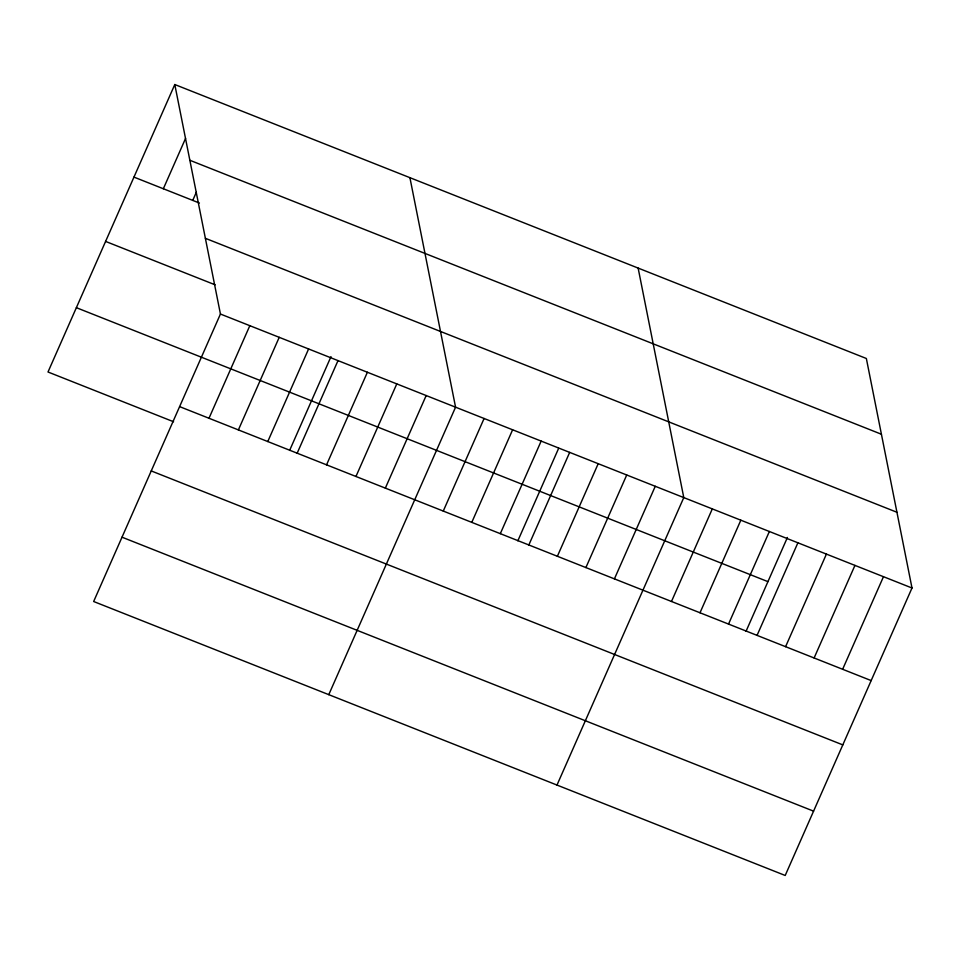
<?xml version="1.0" encoding="UTF-8"?>
<svg xmlns="http://www.w3.org/2000/svg" width="960" height="960" viewBox="0 0 960 960"><rect width="100%" height="100%" fill="white"/><g stroke="black" fill="none" stroke-linecap="round" stroke-linejoin="round"><path stroke-width="1.44" d="M174.792 84.528L220.44 314.04L93.648 601.512L785.208 875.472L912 588L866.352 358.488L174.792 84.528L48 372L173.58 421.752M163.344 188.748L185.568 138.384M192.744 200.388L196.344 192.228M208.992 418.26L249.828 325.68M238.392 429.9L279.216 337.332M267.78 441.54L308.604 348.972M289.632 450.408L330.984 356.652M297.168 453.192L338.004 360.612M326.556 464.832L367.392 372.264M355.956 476.472L396.78 383.904M385.344 488.124L426.18 395.544M328.776 694.656L455.568 407.184L409.92 177.684M443.268 511.068L484.092 418.488M471.792 522.36L512.616 429.792M500.316 533.664L541.152 441.096M517.848 540.816L558.624 448.356M528.84 544.968L569.676 452.388M557.376 556.272L598.2 463.692M585.9 567.564L626.724 474.996M614.424 578.868L655.26 486.3M556.992 785.064L683.784 497.592L638.136 268.08M671.484 601.476L712.308 508.896M700.008 612.768L740.832 520.2M728.532 624.072L769.368 531.492M746.064 631.224L787.416 537.468M757.056 635.376L797.892 542.796M785.592 646.668L826.416 554.1M814.116 657.972L854.94 565.404M842.64 669.276L883.476 576.696M189.852 160.272L881.412 434.232M133.956 177.108L199.416 203.04M205.368 238.308L896.94 512.268M105.588 241.416L215.136 284.82M220.44 314.04L912 588M76.368 307.68L767.928 581.64M179.604 406.62L871.164 680.58M151.236 470.928L842.808 744.888M122.016 537.192L813.576 811.152"/></g></svg>
